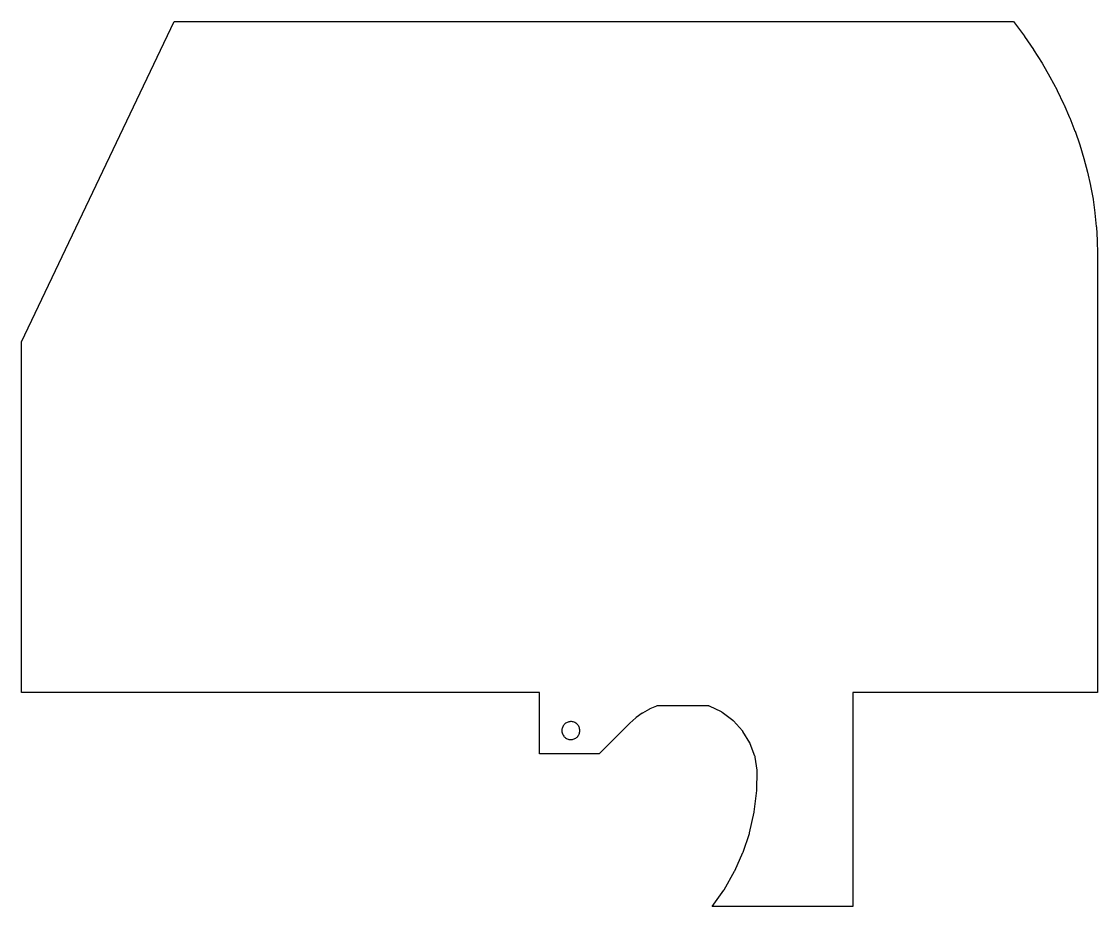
# Model space of a CAD drawing. Header units: millimetres. Extents: x 0 to 480, y 0 to 395.
import ezdxf

# ---------------------------------------------------------------- set-up
doc = ezdxf.new("R2010")
doc.units = ezdxf.units.MM

msp = doc.modelspace()

# ---------------------------------------------------------------- linework, layer by layer
for points in [[(442.99, 395), (443.41, 394.46), (447.77, 388.51), (447.77, 388.51), (447.82, 388.44), (447.87, 388.38), (447.86, 388.37), (451.87, 382.47), (451.88, 382.47), (451.92, 382.4), (455.67, 376.42), (455.68, 376.42), (455.72, 376.35), (459.18, 370.36), (459.18, 370.36), (459.22, 370.29), (462.4, 364.29), (462.4, 364.3), (462.43, 364.22), (465.33, 358.22), (465.33, 358.22), (465.37, 358.15), (467.99, 352.14), (467.99, 352.14), (468.02, 352.07), (470.38, 346.06), (470.38, 346.07), (470.41, 345.99), (472.51, 339.98), (472.51, 339.98), (472.53, 339.91), (474.37, 333.9), (474.37, 333.9), (474.39, 333.82), (475.98, 327.82), (475.98, 327.82), (476, 327.74), (477.34, 321.74), (477.34, 321.74), (477.35, 321.66), (478.44, 315.65), (478.44, 315.65), (478.45, 315.58), (479.3, 309.57), (479.3, 309.57), (479.31, 309.49), (479.91, 303.49), (479.91, 303.49), (479.92, 303.41), (479.92, 303.41), (480.28, 297.33), (480.41, 291.25), (480.43, 291.17), (480.43, 291.17), (480.43, 291.17), (480.43, 291.17), (480.42, 291.17), (480.42, 291.17), (480.42, 291.17), (480.42, 291.17), (480.42, 291.17), (480.42, 291.17), (480.42, 291.17), (480.41, 291.17), (480.41, 291.17), (480.41, 291.17), (480.41, 291.17), (480.41, 291.17), (480.41, 95.5), (371.23, 95.5), (371.23, 0), (308.43, 0), (308.44, 0.01), (313.59, 7.28), (313.7, 7.45), (318.39, 15.7), (318.48, 15.88), (322.1, 24.02), (322.17, 24.19), (325, 32.64), (325.05, 32.84), (327.15, 42.1), (327.19, 42.3), (328.34, 51.73), (328.35, 51.93), (328.52, 60.45), (328.52, 60.63), (328.5, 60.81), (327.55, 66.68), (327.51, 66.87), (327.45, 67.05), (325.39, 72.64), (325.31, 72.82), (325.22, 72.99), (322.14, 78.08), (322.04, 78.24), (321.91, 78.39), (317.9, 82.8), (317.77, 82.93), (317.62, 83.05), (312.85, 86.61), (312.69, 86.72), (312.52, 86.81), (307.16, 89.39), (306.98, 89.47), (306.88, 89.5), (283.69, 89.5), (283.5, 89.43), (280.58, 88.18), (280.39, 88.08), (277.27, 86.33), (277.07, 86.21), (274.49, 84.35), (274.33, 84.22), (271.67, 81.84), (257.97, 68.15), (231.29, 68.15), (231.29, 95.5), (0, 95.5), (0, 252), (68.16, 395)], [(246.75, 82.22), (246.37, 82.35), (245.98, 82.44), (245.59, 82.49), (245.19, 82.5), (244.79, 82.47), (244.4, 82.4), (244.02, 82.29), (243.64, 82.15), (243.29, 81.96), (242.95, 81.75), (242.64, 81.5), (242.36, 81.22), (242.1, 80.92), (241.88, 80.59), (241.69, 80.24), (241.53, 79.87), (241.41, 79.49), (241.33, 79.1), (241.29, 78.7), (241.29, 78.3), (241.33, 77.9), (241.41, 77.51), (241.53, 77.13), (241.69, 76.76), (241.88, 76.41), (242.1, 76.08), (242.36, 75.78), (242.64, 75.5), (242.95, 75.25), (243.29, 75.04), (243.64, 74.85), (244.02, 74.71), (244.4, 74.6), (244.79, 74.53), (245.19, 74.5), (245.59, 74.51), (245.98, 74.56), (246.37, 74.65), (246.75, 74.78), (247.11, 74.94), (247.46, 75.14), (247.78, 75.37), (248.08, 75.64), (248.35, 75.93), (248.59, 76.25), (248.8, 76.59), (248.98, 76.95), (249.11, 77.32), (249.21, 77.71), (249.27, 78.1), (249.29, 78.5), (249.27, 78.9), (249.21, 79.29), (249.11, 79.68), (248.98, 80.05), (248.8, 80.41), (248.59, 80.75), (248.35, 81.07), (248.08, 81.36), (247.78, 81.63), (247.46, 81.86), (247.11, 82.06)]]:
    msp.add_lwpolyline(points, close=True)

doc.saveas('drawing.dxf')
